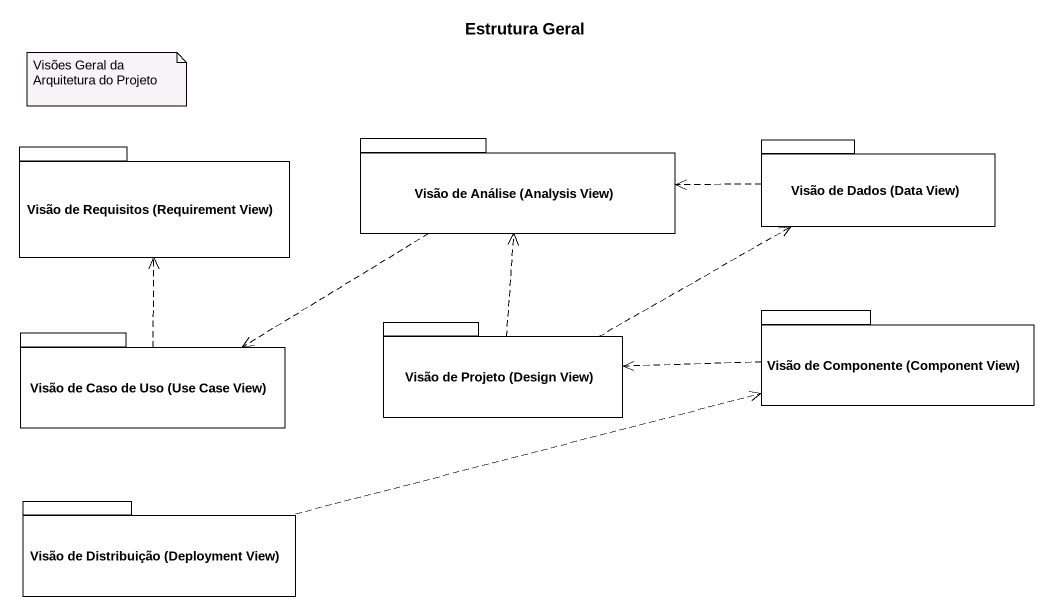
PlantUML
@startuml
title Estrutura Geral
package "Visão de Requisitos (Requirement View)" as Visão_de_Requisitos {
}
package "Visão de Análise (Analysis View)" as Visão_de_Análise_Analysis {
}
package "Visão de Dados (Data View)" as Visão_de_Dados_Data_View {
}
package "Visão de Componente (Component View)" as Visão_de_Componente {
}
package "Visão de Caso de Uso (Use Case View)" as Visão_de_Caso_de_Uso_Use {
}
package "Visão de Projeto (Design View)" as Visão_de_Projeto_Design_View {
}
package "Visão de Distribuição (Deployment View)" as Visão_de_Distribuição {
}
Visão_de_Análise_Analysis .left.> Visão_de_Caso_de_Uso_Use
Visão_de_Dados_Data_View .left.> Visão_de_Análise_Analysis
Visão_de_Componente .left.> Visão_de_Projeto_Design_View
Visão_de_Caso_de_Uso_Use .up.> Visão_de_Requisitos
Visão_de_Projeto_Design_View .up.> Visão_de_Análise_Analysis
Visão_de_Projeto_Design_View .right.> Visão_de_Dados_Data_View
Visão_de_Distribuição .right.> Visão_de_Componente
note as N1
  Visões Geral da Arquitetura do Projeto
end note
@enduml
